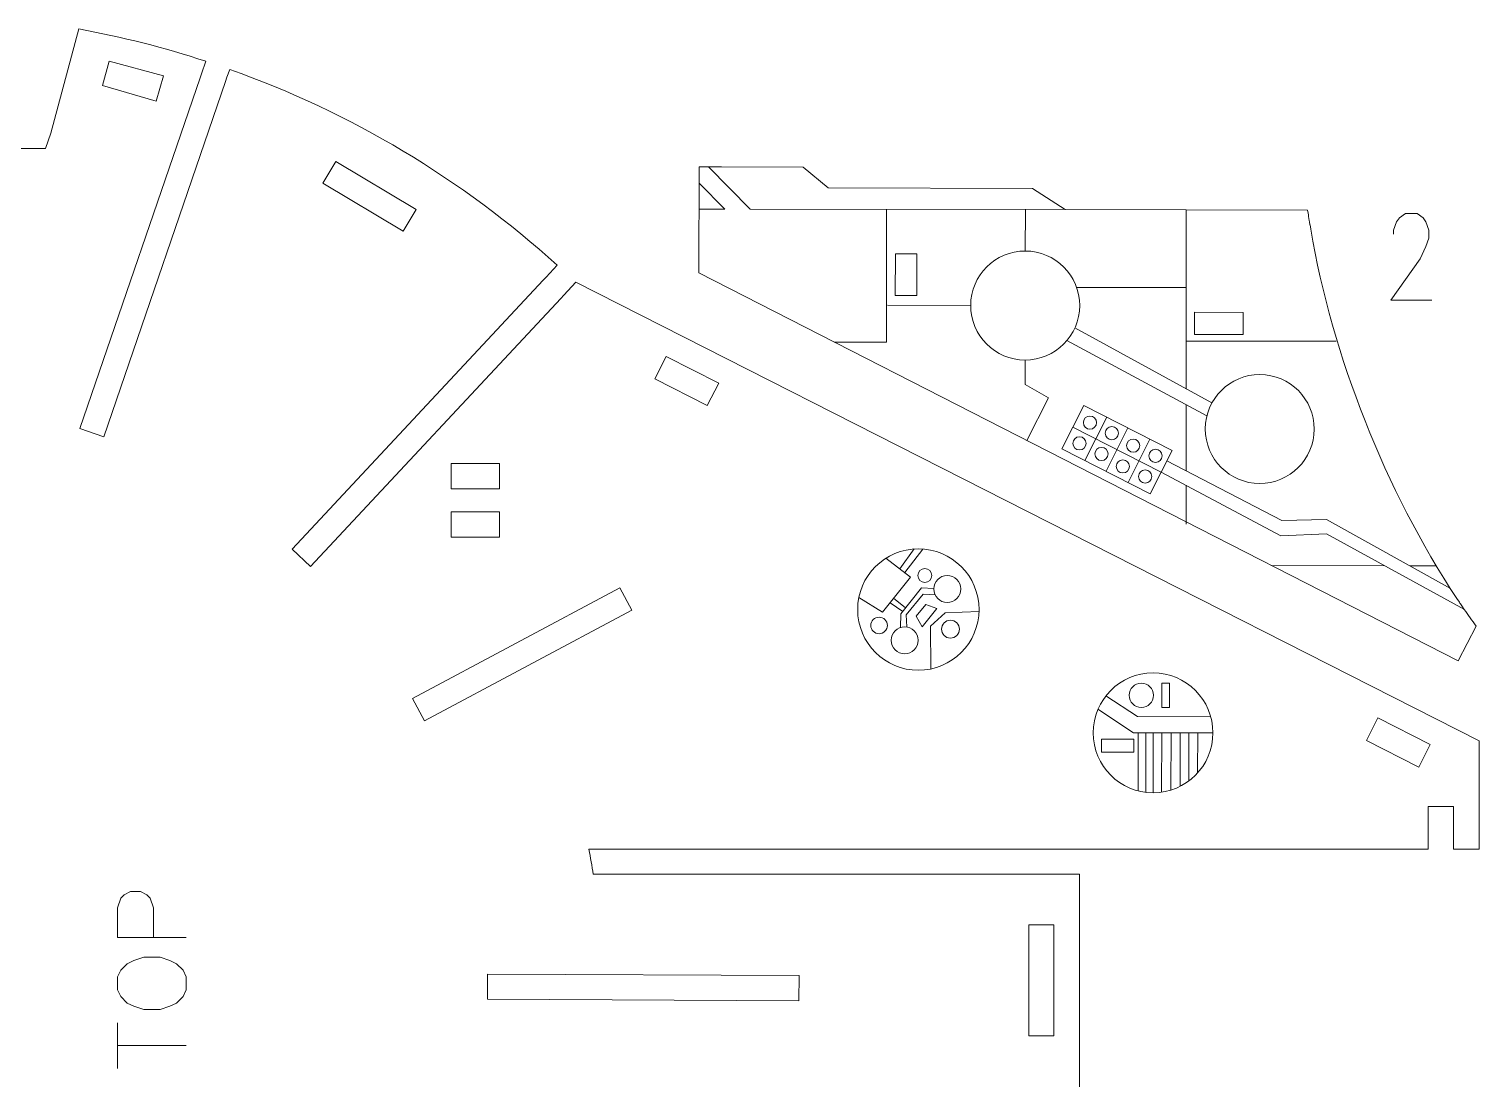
# Model space of a CAD drawing. Header units: millimetres. Extents: x -173 to 172, y -128 to 129.
# Drawn here: x -17.4 to 172, y -8.5 to 128.6 of the extents above; entities that cross this region are included whole.
import ezdxf

# ---------------------------------------------------------------- set-up
doc = ezdxf.new("R2010")
doc.units = ezdxf.units.MM
doc.header["$MEASUREMENT"] = 0
doc.layers.add('Layer 1', color=7, linetype='Continuous')

msp = doc.modelspace()

# ---------------------------------------------------------------- linework, layer by layer
at = {"layer": 'Layer 1', "color": 5, "lineweight": 9}
msp.add_lwpolyline([(130.6204, 39.9292), (131.5904, 39.9292), (131.5904, 43.1042), (130.6204, 43.1042), (130.6204, 39.9292)], close=True, dxfattribs=at)
at = {"layer": 'Layer 1', "color": 1, "lineweight": 9}
msp.add_lwpolyline([(122.7269, 34.1084), (126.9603, 34.1084), (126.9603, 35.784), (122.7269, 35.784), (122.7269, 34.1084)], close=True, dxfattribs=at)
at = {"layer": 'Layer 1', "color": 5, "lineweight": 9}
for centre, major_axis in [((98.801, 52.7204), (0, 7.9291)), ((99.6423, 57.1713), (0, 0.904)), ((93.6671, 50.6449), (0, 1.0804)), ((102.9937, 50.1598), (0, 1.1686)), ((129.4598, 36.6104), (0, 7.8264)), ((127.9304, 41.5167), (0, 1.5875))]:
    msp.add_ellipse(centre, major_axis=major_axis, ratio=1, dxfattribs=at)
at = {"layer": 'Layer 1', "color": 1, "lineweight": 9}
for centre in [(102.5748, 55.4073), (97.0185, 48.7045)]:
    msp.add_ellipse(centre, major_axis=(0, 1.7639), ratio=1, dxfattribs=at)
at = {"layer": 'Layer 1', "lineweight": 9}
for points, knots in [([(5.1422, 122.7115), (5.1422, 122.7115), (5.7078, 124.3622), (5.7078, 124.3622), (5.7078, 124.3622), (0.282, 126.1346), (-5.2565, 127.539), (-10.8713, 128.5662), (-10.8713, 128.5662), (-10.8713, 128.5662), (-14.5457, 114.9568), (-14.5457, 114.9568), (-14.5457, 114.9568), (-14.5457, 114.9568), (-15.2383, 112.9736), (-15.2383, 112.9736), (-15.2383, 112.9736), (-15.2383, 112.9736), (-32.2549, 112.9736), (-32.2549, 112.9736), (-32.2549, 112.9736), (-32.2549, 112.9736), (-32.2549, 111.4359), (-32.2549, 111.4359)], [0, 0, 0, 0, 0.14285714, 0.14285714, 0.14285714, 0.14285714, 0.28571429, 0.28571429, 0.28571429, 0.28571429, 0.42857143, 0.42857143, 0.42857143, 0.42857143, 0.57142857, 0.57142857, 0.57142857, 0.57142857, 0.71428571, 0.71428571, 0.71428571, 0.71428571, 1, 1, 1, 1]), ([(-7.7747, 121.1741), (-7.7747, 121.1741), (-6.9132, 124.3649), (-6.9132, 124.3649), (-6.9132, 124.3649), (-6.9132, 124.3649), (0.1649, 122.4538), (0.1649, 122.4538), (0.1649, 122.4538), (0.1649, 122.4538), (-0.7918, 119.1512), (-0.7918, 119.1512), (-0.7918, 119.1512), (-0.7918, 119.1512), (-7.7747, 121.1741), (-7.7747, 121.1741)], [0, 0, 0, 0, 0.2, 0.2, 0.2, 0.2, 0.4, 0.4, 0.4, 0.4, 0.6, 0.6, 0.6, 0.6, 1, 1, 1, 1]), ([(50.1632, 96.1577), (50.1632, 96.1577), (51.6045, 97.7012), (51.6045, 97.7012), (51.6045, 97.7012), (39.1762, 108.9755), (24.6431, 117.6733), (8.833, 123.2962), (8.833, 123.2962), (8.833, 123.2962), (8.4764, 122.2557), (8.4764, 122.2557)], [0, 0, 0, 0, 0.25, 0.25, 0.25, 0.25, 0.5, 0.5, 0.5, 0.5, 1, 1, 1, 1]), ([(8.2942, 121.7238), (8.2942, 121.7238), (-7.6156, 75.2962), (-7.6156, 75.2962), (-7.6156, 75.2962), (-7.6156, 75.2962), (-10.7393, 76.3666), (-10.7393, 76.3666), (-10.7393, 76.3666), (-10.7393, 76.3666), (4.9599, 122.1797), (4.9599, 122.1797)], [0, 0, 0, 0, 0.25, 0.25, 0.25, 0.25, 0.5, 0.5, 0.5, 0.5, 1, 1, 1, 1]), ([(31.4826, 102.1332), (31.4826, 102.1332), (20.9994, 108.4066), (20.9994, 108.4066), (20.9994, 108.4066), (20.9994, 108.4066), (22.6949, 111.24), (22.6949, 111.24), (22.6949, 111.24), (22.6949, 111.24), (33.1782, 104.9666), (33.1782, 104.9666), (33.1782, 104.9666), (33.1782, 104.9666), (31.4826, 102.1332), (31.4826, 102.1332)], [0, 0, 0, 0, 0.2, 0.2, 0.2, 0.2, 0.4, 0.4, 0.4, 0.4, 0.6, 0.6, 0.6, 0.6, 1, 1, 1, 1]), ([(71.3838, 110.5602), (71.3838, 110.5602), (70.1585, 110.5631), (70.1585, 110.5631), (70.1585, 110.5631), (70.1585, 110.5631), (70.1257, 96.6915), (70.1257, 96.6915), (70.1257, 96.6915), (70.1257, 96.6915), (169.3326, 46.0162), (169.3326, 46.0162), (169.3326, 46.0162), (169.3326, 46.0162), (171.6559, 50.5647), (171.6559, 50.5647), (171.6559, 50.5647), (171.1356, 51.2822), (170.622, 52.0103), (170.1155, 52.7484)], [0, 0, 0, 0, 0.16666667, 0.16666667, 0.16666667, 0.16666667, 0.33333333, 0.33333333, 0.33333333, 0.33333333, 0.5, 0.5, 0.5, 0.5, 0.66666667, 0.66666667, 0.66666667, 0.66666667, 1, 1, 1, 1]), ([(149.7839, 104.0865), (149.7633, 104.2192), (149.7421, 104.3519), (149.722, 104.4844), (149.722, 104.4844), (149.722, 104.4844), (149.6538, 104.9185), (149.6538, 104.9185), (149.6538, 104.9185), (149.6538, 104.9185), (117.9599, 104.9935), (117.9599, 104.9935), (117.9599, 104.9935), (117.9599, 104.9935), (113.6927, 107.7156), (113.6927, 107.7156), (113.6927, 107.7156), (113.6927, 107.7156), (87.0053, 107.818), (87.0053, 107.818), (87.0053, 107.818), (87.0053, 107.818), (83.754, 110.531), (83.754, 110.531), (83.754, 110.531), (83.754, 110.531), (73.0746, 110.5562), (73.0746, 110.5562)], [0, 0, 0, 0, 0.125, 0.125, 0.125, 0.125, 0.25, 0.25, 0.25, 0.25, 0.375, 0.375, 0.375, 0.375, 0.5, 0.5, 0.5, 0.5, 0.625, 0.625, 0.625, 0.625, 0.75, 0.75, 0.75, 0.75, 1, 1, 1, 1]), ([(112.7385, 85.3215), (116.6705, 85.3122), (119.8655, 88.4921), (119.8748, 92.424), (119.8748, 92.424), (119.8841, 96.3559), (116.7042, 99.5509), (112.7723, 99.5602), (112.7723, 99.5602), (108.8404, 99.5695), (105.6454, 96.3896), (105.6361, 92.4577), (105.6361, 92.4577), (105.6268, 88.5258), (108.8067, 85.3308), (112.7385, 85.3215)], [0, 0, 0, 0, 0.2, 0.2, 0.2, 0.2, 0.4, 0.4, 0.4, 0.4, 0.6, 0.6, 0.6, 0.6, 1, 1, 1, 1]), ([(52.0829, 93.3754), (52.0829, 93.3754), (19.3908, 58.366), (19.3908, 58.366), (19.3908, 58.366), (19.3908, 58.366), (16.9774, 60.6196), (16.9774, 60.6196), (16.9774, 60.6196), (16.9774, 60.6196), (49.7795, 95.7468), (49.7795, 95.7468)], [0, 0, 0, 0, 0.25, 0.25, 0.25, 0.25, 0.5, 0.5, 0.5, 0.5, 1, 1, 1, 1]), ([(168.699, 23.2121), (168.699, 23.2121), (168.6909, 21.4094), (168.6909, 21.4094), (168.6909, 21.4094), (168.6909, 21.4094), (172.0434, 21.4094), (172.0434, 21.4094), (172.0434, 21.4094), (172.0434, 21.4094), (172.0434, 35.5558), (172.0434, 35.5558), (172.0434, 35.5558), (172.0434, 35.5558), (54.0462, 95.4779), (54.0462, 95.4779), (54.0462, 95.4779), (54.0462, 95.4779), (52.4666, 93.7863), (52.4666, 93.7863)], [0, 0, 0, 0, 0.16666667, 0.16666667, 0.16666667, 0.16666667, 0.33333333, 0.33333333, 0.33333333, 0.33333333, 0.5, 0.5, 0.5, 0.5, 0.66666667, 0.66666667, 0.66666667, 0.66666667, 1, 1, 1, 1]), ([(72.7171, 82.2929), (72.7171, 82.2929), (71.2269, 79.3585), (71.2269, 79.3585), (71.2269, 79.3585), (71.2269, 79.3585), (64.3631, 82.844), (64.3631, 82.844), (64.3631, 82.844), (64.3631, 82.844), (65.8533, 85.7785), (65.8533, 85.7785), (65.8533, 85.7785), (65.8533, 85.7785), (72.7171, 82.2929), (72.7171, 82.2929)], [0, 0, 0, 0, 0.2, 0.2, 0.2, 0.2, 0.4, 0.4, 0.4, 0.4, 0.6, 0.6, 0.6, 0.6, 1, 1, 1, 1]), ([(143.3849, 69.1916), (147.3146, 69.1824), (150.5078, 72.3605), (150.5171, 76.2901), (150.5171, 76.2901), (150.5264, 80.2198), (147.3482, 83.413), (143.4185, 83.4223), (143.4185, 83.4223), (139.489, 83.4316), (136.2957, 80.2535), (136.2864, 76.3239), (136.2864, 76.3239), (136.2771, 72.3942), (139.4552, 69.2009), (143.3849, 69.1916)], [0, 0, 0, 0, 0.2, 0.2, 0.2, 0.2, 0.4, 0.4, 0.4, 0.4, 0.6, 0.6, 0.6, 0.6, 1, 1, 1, 1]), ([(44.0948, 68.4853), (44.0948, 68.4853), (37.7448, 68.4853), (37.7448, 68.4853), (37.7448, 68.4853), (37.7448, 68.4853), (37.7448, 71.7873), (37.7448, 71.7873), (37.7448, 71.7873), (37.7448, 71.7873), (44.0948, 71.7873), (44.0948, 71.7873), (44.0948, 71.7873), (44.0948, 71.7873), (44.0948, 68.4853), (44.0948, 68.4853)], [0, 0, 0, 0, 0.2, 0.2, 0.2, 0.2, 0.4, 0.4, 0.4, 0.4, 0.6, 0.6, 0.6, 0.6, 1, 1, 1, 1]), ([(44.0948, 62.1865), (44.0948, 62.1865), (37.7448, 62.1865), (37.7448, 62.1865), (37.7448, 62.1865), (37.7448, 62.1865), (37.7448, 65.4885), (37.7448, 65.4885), (37.7448, 65.4885), (37.7448, 65.4885), (44.0948, 65.4885), (44.0948, 65.4885), (44.0948, 65.4885), (44.0948, 65.4885), (44.0948, 62.1865), (44.0948, 62.1865)], [0, 0, 0, 0, 0.2, 0.2, 0.2, 0.2, 0.4, 0.4, 0.4, 0.4, 0.6, 0.6, 0.6, 0.6, 1, 1, 1, 1]), ([(34.2632, 38.1912), (34.2632, 38.1912), (32.7107, 41.1055), (32.7107, 41.1055), (32.7107, 41.1055), (32.7107, 41.1055), (59.8132, 55.5434), (59.8132, 55.5434), (59.8132, 55.5434), (59.8132, 55.5434), (61.3657, 52.6291), (61.3657, 52.6291), (61.3657, 52.6291), (61.3657, 52.6291), (34.2632, 38.1912), (34.2632, 38.1912)], [0, 0, 0, 0, 0.2, 0.2, 0.2, 0.2, 0.4, 0.4, 0.4, 0.4, 0.6, 0.6, 0.6, 0.6, 1, 1, 1, 1]), ([(165.684, 35.0819), (165.684, 35.0819), (164.1938, 32.1474), (164.1938, 32.1474), (164.1938, 32.1474), (164.1938, 32.1474), (157.3572, 35.6192), (157.3572, 35.6192), (157.3572, 35.6192), (157.3572, 35.6192), (158.8474, 38.5537), (158.8474, 38.5537), (158.8474, 38.5537), (158.8474, 38.5537), (165.684, 35.0819), (165.684, 35.0819)], [0, 0, 0, 0, 0.2, 0.2, 0.2, 0.2, 0.4, 0.4, 0.4, 0.4, 0.6, 0.6, 0.6, 0.6, 1, 1, 1, 1]), ([(165.3889, 23.7743), (165.3889, 23.7743), (165.3889, 27.0097), (165.3889, 27.0097), (165.3889, 27.0097), (165.3889, 27.0097), (168.7162, 27.0097), (168.7162, 27.0097), (168.7162, 27.0097), (168.7162, 27.0097), (168.7016, 23.7743), (168.7016, 23.7743)], [0, 0, 0, 0, 0.25, 0.25, 0.25, 0.25, 0.5, 0.5, 0.5, 0.5, 1, 1, 1, 1]), ([(117.6005, 18.1286), (117.6005, 18.1286), (56.3359, 18.1286), (56.3359, 18.1286), (56.3359, 18.1286), (56.1594, 19.2257), (55.9629, 20.3195), (55.7464, 21.4094), (55.7464, 21.4094), (55.7464, 21.4094), (165.3889, 21.4094), (165.3889, 21.4094), (165.3889, 21.4094), (165.3889, 21.4094), (165.3889, 23.2121), (165.3889, 23.2121)], [0, 0, 0, 0, 0.2, 0.2, 0.2, 0.2, 0.4, 0.4, 0.4, 0.4, 0.6, 0.6, 0.6, 0.6, 1, 1, 1, 1]), ([(118.1627, -9.7175), (118.1627, -9.7175), (119.8359, -9.7175), (119.8359, -9.7175), (119.8359, -9.7175), (119.8359, -9.7175), (119.8359, 18.1286), (119.8359, 18.1286), (119.8359, 18.1286), (119.8359, 18.1286), (118.1627, 18.1286), (118.1627, 18.1286)], [0, 0, 0, 0, 0.25, 0.25, 0.25, 0.25, 0.5, 0.5, 0.5, 0.5, 1, 1, 1, 1]), ([(113.2156, 11.5144), (113.2156, 11.5144), (116.5176, 11.5144), (116.5176, 11.5144), (116.5176, 11.5144), (116.5176, 11.5144), (116.5176, -2.9824), (116.5176, -2.9824), (116.5176, -2.9824), (116.5176, -2.9824), (113.2156, -2.9824), (113.2156, -2.9824), (113.2156, -2.9824), (113.2156, -2.9824), (113.2156, 11.5144), (113.2156, 11.5144)], [0, 0, 0, 0, 0.2, 0.2, 0.2, 0.2, 0.4, 0.4, 0.4, 0.4, 0.6, 0.6, 0.6, 0.6, 1, 1, 1, 1]), ([(42.5167, 1.8053), (42.5167, 1.8053), (42.5324, 5.1073), (42.5324, 5.1073), (42.5324, 5.1073), (42.5324, 5.1073), (83.207, 4.9139), (83.207, 4.9139), (83.207, 4.9139), (83.207, 4.9139), (83.1913, 1.6119), (83.1913, 1.6119), (83.1913, 1.6119), (83.1913, 1.6119), (42.5167, 1.8053), (42.5167, 1.8053)], [0, 0, 0, 0, 0.2, 0.2, 0.2, 0.2, 0.4, 0.4, 0.4, 0.4, 0.6, 0.6, 0.6, 0.6, 1, 1, 1, 1])]:
    msp.add_open_spline(points, degree=3, knots=knots, dxfattribs=at)
at = {"layer": 'Layer 1', "color": 1, "lineweight": 9}
for points in [[(4.9601, 122.1796), (4.9601, 122.1796), (5.1421, 122.7116), (5.1421, 122.7116)], [(8.2944, 121.7237), (8.2944, 121.7237), (8.4764, 122.2557), (8.4764, 122.2557)], [(71.3838, 110.5602), (71.3838, 110.5602), (71.946, 110.5602), (71.946, 110.5602)], [(72.5124, 110.5602), (72.5124, 110.5602), (73.0746, 110.5602), (73.0746, 110.5602)], [(149.8739, 103.5316), (149.8739, 103.5316), (149.7831, 104.0864), (149.7831, 104.0864)], [(150.0562, 102.4178), (150.0562, 102.4178), (149.9654, 102.9726), (149.9654, 102.9726)], [(49.7798, 95.7466), (49.7798, 95.7466), (50.163, 96.1578), (50.163, 96.1578)], [(52.0832, 93.3752), (52.0832, 93.3752), (52.4664, 93.7864), (52.4664, 93.7864)], [(119.2507, 89.5218), (119.2507, 89.5218), (137.1562, 79.7189), (137.1562, 79.7189)], [(136.4981, 78.0367), (136.4981, 78.0367), (118.2074, 87.8623), (118.2074, 87.8623)], [(169.1682, 54.1489), (169.1682, 54.1489), (169.4831, 53.6832), (169.4831, 53.6832)], [(169.8003, 53.214), (169.8003, 53.214), (170.1152, 52.7482), (170.1152, 52.7482)], [(165.3908, 23.2121), (165.3908, 23.2121), (165.391, 23.7743), (165.391, 23.7743)], [(168.6908, 23.2121), (168.6908, 23.2121), (168.691, 23.7743), (168.691, 23.7743)], [(117.6005, 18.1286), (117.6005, 18.1286), (118.1627, 18.1294), (118.1627, 18.1294)]]:
    msp.add_open_spline(points, degree=3, dxfattribs=at)
at = {"layer": 'Layer 1', "color": 5, "lineweight": 9}
for points in [[(76.8361, 105.0313), (76.8361, 105.0313), (71.3838, 110.5602), (71.3838, 110.5602)], [(73.5214, 105.0339), (73.5214, 105.0339), (70.1535, 108.4366), (70.1535, 108.4366)], [(73.5214, 105.0339), (73.5214, 105.0339), (70.1454, 105.0419), (70.1454, 105.0419)], [(117.9599, 104.9935), (117.9599, 104.9935), (76.8361, 105.0313), (76.8361, 105.0313)], [(112.7724, 99.5602), (112.7724, 99.5602), (112.7766, 104.9982), (112.7766, 104.9982)], [(133.8068, 104.9561), (133.8068, 104.9561), (133.7886, 81.5627), (133.7886, 81.5627)], [(133.7988, 94.7923), (133.7988, 94.7923), (119.4196, 94.8035), (119.4196, 94.8035)], [(105.6361, 92.4577), (105.6361, 92.4577), (94.771, 92.4661), (94.771, 92.4661)], [(133.7934, 87.7808), (133.7934, 87.7808), (153.3732, 87.7655), (153.3732, 87.7655)], [(120.5664, 72.1735), (120.5664, 72.1735), (123.4333, 77.8394), (123.4333, 77.8394)], [(133.7869, 79.4931), (133.7869, 79.4931), (133.7802, 70.8307), (133.7802, 70.8307)], [(130.5346, 70.688), (130.5346, 70.688), (118.9665, 76.5412), (118.9665, 76.5412)], [(123.3172, 70.7816), (123.3172, 70.7816), (126.184, 76.4476), (126.184, 76.4476)], [(126.1885, 69.3288), (126.1885, 69.3288), (129.0553, 74.9947), (129.0553, 74.9947)], [(133.7787, 68.9631), (133.7787, 68.9631), (133.7748, 63.8962), (133.7748, 63.8962)], [(96.3986, 58.0346), (96.3986, 58.0346), (98.2739, 60.6323), (98.2739, 60.6323)], [(99.4009, 60.6271), (99.4009, 60.6271), (97.0461, 57.5406), (97.0461, 57.5406)], [(144.9758, 58.4578), (144.9758, 58.4578), (159.7455, 58.4463), (159.7455, 58.4463)], [(163.0124, 58.4437), (163.0124, 58.4437), (166.5006, 58.441), (166.5006, 58.441)], [(96.7616, 52.4822), (96.7616, 52.4822), (95.0967, 53.5978), (95.0967, 53.5978)], [(95.5715, 54.1926), (95.5715, 54.1926), (97.129, 52.9385), (97.129, 52.9385)], [(127.5336, 36.6211), (127.5336, 36.6211), (127.4994, 29.0315), (127.4994, 29.0315)], [(128.5037, 36.62), (128.5037, 36.62), (128.5037, 28.8564), (128.5037, 28.8564)], [(129.4598, 36.6104), (129.4598, 36.6104), (129.4598, 28.784), (129.4598, 28.784)], [(130.6204, 36.6177), (130.6204, 36.6177), (130.5447, 28.8586), (130.5447, 28.8586)], [(131.8109, 36.6164), (131.8109, 36.6164), (131.7907, 29.137), (131.7907, 29.137)], [(133.0016, 36.6151), (133.0016, 36.6151), (133.0118, 29.6346), (133.0118, 29.6346)], [(134.1482, 36.6138), (134.1482, 36.6138), (134.1142, 30.3178), (134.1142, 30.3178)], [(135.2948, 36.6125), (135.2948, 36.6125), (135.2804, 31.3783), (135.2804, 31.3783)], [(-5.8292, -7.2419), (-5.8292, -7.2419), (-5.8292, -1.254), (-5.8292, -1.254)], [(-5.8292, -4.2479), (-5.8292, -4.2479), (3.1607, -4.2479), (3.1607, -4.2479)]]:
    msp.add_open_spline(points, degree=3, dxfattribs=at)
at = {"layer": 'Layer 1', "lineweight": 9}
for points in [[(72.5124, 110.5575), (72.5124, 110.5575), (71.946, 110.5589), (71.946, 110.5589)], [(149.9628, 102.9722), (149.9319, 103.1586), (149.901, 103.345), (149.8711, 103.5311)], [(169.1692, 54.1496), (159.7781, 68.2943), (152.9, 85.7971), (150.0563, 102.4178)], [(169.7987, 53.2128), (169.6928, 53.369), (169.5872, 53.5255), (169.4819, 53.6824)]]:
    msp.add_open_spline(points, degree=3, dxfattribs=at)
at = {"layer": 'Layer 1', "color": 5, "lineweight": 9}
for points, knots in [([(87.8059, 87.6604), (87.8059, 87.6604), (94.635, 87.655), (94.635, 87.655), (94.635, 87.655), (94.635, 87.655), (94.6485, 105.0149), (94.6485, 105.0149)], [0, 0, 0, 0, 0.33333333, 0.33333333, 0.33333333, 0.33333333, 1, 1, 1, 1]), ([(112.7386, 85.3214), (112.7386, 85.3214), (112.7361, 82.1085), (112.7361, 82.1085), (112.7361, 82.1085), (112.7361, 82.1085), (115.796, 80.3865), (115.796, 80.3865), (115.796, 80.3865), (115.796, 80.3865), (112.9507, 74.8163), (112.9507, 74.8163)], [0, 0, 0, 0, 0.25, 0.25, 0.25, 0.25, 0.5, 0.5, 0.5, 0.5, 1, 1, 1, 1]), ([(121.2165, 76.2816), (120.7416, 76.282), (120.3569, 76.6673), (120.3573, 77.1422), (120.3573, 77.1422), (120.3577, 77.6171), (120.743, 78.0018), (121.2179, 78.0014), (121.2179, 78.0014), (121.6928, 78.0011), (122.0775, 77.6158), (122.0771, 77.1409), (122.0771, 77.1409), (122.0767, 76.666), (121.6914, 76.2813), (121.2165, 76.2816)], [0, 0, 0, 0, 0.2, 0.2, 0.2, 0.2, 0.4, 0.4, 0.4, 0.4, 0.6, 0.6, 0.6, 0.6, 1, 1, 1, 1]), ([(124.0809, 74.8999), (123.606, 74.9003), (123.2213, 75.2856), (123.2216, 75.7605), (123.2216, 75.7605), (123.222, 76.2354), (123.6073, 76.6201), (124.0822, 76.6197), (124.0822, 76.6197), (124.5571, 76.6193), (124.9418, 76.234), (124.9414, 75.7592), (124.9414, 75.7592), (124.9411, 75.2843), (124.5558, 74.8995), (124.0809, 74.8999)], [0, 0, 0, 0, 0.2, 0.2, 0.2, 0.2, 0.4, 0.4, 0.4, 0.4, 0.6, 0.6, 0.6, 0.6, 1, 1, 1, 1]), ([(119.8583, 73.5707), (119.3834, 73.5711), (118.9987, 73.9564), (118.9991, 74.4313), (118.9991, 74.4313), (118.9995, 74.9062), (119.3848, 75.2909), (119.8597, 75.2905), (119.8597, 75.2905), (120.3346, 75.2901), (120.7193, 74.9048), (120.7189, 74.4299), (120.7189, 74.4299), (120.7185, 73.955), (120.3332, 73.5703), (119.8583, 73.5707)], [0, 0, 0, 0, 0.2, 0.2, 0.2, 0.2, 0.4, 0.4, 0.4, 0.4, 0.6, 0.6, 0.6, 0.6, 1, 1, 1, 1]), ([(122.7227, 72.189), (122.2478, 72.1893), (121.8631, 72.5746), (121.8634, 73.0495), (121.8634, 73.0495), (121.8638, 73.5244), (122.2491, 73.9091), (122.724, 73.9088), (122.724, 73.9088), (123.1989, 73.9084), (123.5836, 73.5231), (123.5832, 73.0482), (123.5832, 73.0482), (123.5829, 72.5733), (123.1976, 72.1886), (122.7227, 72.189)], [0, 0, 0, 0, 0.2, 0.2, 0.2, 0.2, 0.4, 0.4, 0.4, 0.4, 0.6, 0.6, 0.6, 0.6, 1, 1, 1, 1]), ([(126.8717, 73.2729), (126.3968, 73.2733), (126.0121, 73.6586), (126.0125, 74.1335), (126.0125, 74.1335), (126.0128, 74.6084), (126.3981, 74.9931), (126.873, 74.9927), (126.873, 74.9927), (127.3479, 74.9924), (127.7326, 74.6071), (127.7323, 74.1322), (127.7323, 74.1322), (127.7319, 73.6573), (127.3466, 73.2726), (126.8717, 73.2729)], [0, 0, 0, 0, 0.2, 0.2, 0.2, 0.2, 0.4, 0.4, 0.4, 0.4, 0.6, 0.6, 0.6, 0.6, 1, 1, 1, 1]), ([(125.5135, 70.562), (125.0386, 70.5624), (124.6539, 70.9477), (124.6543, 71.4226), (124.6543, 71.4226), (124.6546, 71.8975), (125.0399, 72.2822), (125.5148, 72.2818), (125.5148, 72.2818), (125.9897, 72.2814), (126.3744, 71.8961), (126.3741, 71.4212), (126.3741, 71.4212), (126.3737, 70.9463), (125.9884, 70.5616), (125.5135, 70.562)], [0, 0, 0, 0, 0.2, 0.2, 0.2, 0.2, 0.4, 0.4, 0.4, 0.4, 0.6, 0.6, 0.6, 0.6, 1, 1, 1, 1]), ([(129.7827, 71.9491), (129.3078, 71.9495), (128.9231, 72.3348), (128.9234, 72.8097), (128.9234, 72.8097), (128.9238, 73.2846), (129.3091, 73.6693), (129.784, 73.6689), (129.784, 73.6689), (130.2589, 73.6685), (130.6436, 73.2832), (130.6432, 72.8083), (130.6432, 72.8083), (130.6429, 72.3334), (130.2576, 71.9487), (129.7827, 71.9491)], [0, 0, 0, 0, 0.2, 0.2, 0.2, 0.2, 0.4, 0.4, 0.4, 0.4, 0.6, 0.6, 0.6, 0.6, 1, 1, 1, 1]), ([(128.4245, 69.2381), (127.9496, 69.2385), (127.5649, 69.6238), (127.5652, 70.0987), (127.5652, 70.0987), (127.5656, 70.5736), (127.9509, 70.9583), (128.4258, 70.9579), (128.4258, 70.9579), (128.9007, 70.9576), (129.2854, 70.5723), (129.285, 70.0974), (129.285, 70.0974), (129.2847, 69.6225), (128.8994, 69.2378), (128.4245, 69.2381)], [0, 0, 0, 0, 0.2, 0.2, 0.2, 0.2, 0.4, 0.4, 0.4, 0.4, 0.6, 0.6, 0.6, 0.6, 1, 1, 1, 1]), ([(96.4852, 50.3863), (96.4852, 50.3863), (96.4893, 52.1441), (96.4893, 52.1441), (96.4893, 52.1441), (96.4893, 52.1441), (99.2233, 55.5396), (99.2233, 55.5396), (99.2233, 55.5396), (99.2233, 55.5396), (100.8123, 55.4775), (100.8123, 55.4775)], [0, 0, 0, 0, 0.25, 0.25, 0.25, 0.25, 0.5, 0.5, 0.5, 0.5, 1, 1, 1, 1]), ([(100.9835, 54.6454), (100.9835, 54.6454), (99.4438, 54.7239), (99.4438, 54.7239), (99.4438, 54.7239), (99.4438, 54.7239), (97.2169, 52.034), (97.2169, 52.034), (97.2169, 52.034), (97.2169, 52.034), (97.2867, 50.4481), (97.2867, 50.4481)], [0, 0, 0, 0, 0.25, 0.25, 0.25, 0.25, 0.5, 0.5, 0.5, 0.5, 1, 1, 1, 1]), ([(3.1607, 9.8791), (3.1607, 9.8791), (-5.8292, 9.8791), (-5.8292, 9.8791), (-5.8292, 9.8791), (-5.8292, 9.8791), (-5.8292, 13.7319), (-5.8292, 13.7319), (-5.8292, 13.7319), (-5.8292, 13.7319), (-5.3958, 15.0162), (-5.3958, 15.0162), (-5.3958, 15.0162), (-5.3958, 15.0162), (-4.9704, 15.4416), (-4.9704, 15.4416), (-4.9704, 15.4416), (-4.9704, 15.4416), (-4.1115, 15.875), (-4.1115, 15.875), (-4.1115, 15.875), (-4.1115, 15.875), (-2.8273, 15.875), (-2.8273, 15.875), (-2.8273, 15.875), (-2.8273, 15.875), (-1.9764, 15.4416), (-1.9764, 15.4416), (-1.9764, 15.4416), (-1.9764, 15.4416), (-1.543, 15.0162), (-1.543, 15.0162), (-1.543, 15.0162), (-1.543, 15.0162), (-1.1176, 13.7319), (-1.1176, 13.7319), (-1.1176, 13.7319), (-1.1176, 13.7319), (-1.1176, 9.8791), (-1.1176, 9.8791)], [0, 0, 0, 0, 0.09090909, 0.09090909, 0.09090909, 0.09090909, 0.18181818, 0.18181818, 0.18181818, 0.18181818, 0.27272727, 0.27272727, 0.27272727, 0.27272727, 0.36363636, 0.36363636, 0.36363636, 0.36363636, 0.45454545, 0.45454545, 0.45454545, 0.45454545, 0.54545455, 0.54545455, 0.54545455, 0.54545455, 0.63636364, 0.63636364, 0.63636364, 0.63636364, 0.72727273, 0.72727273, 0.72727273, 0.72727273, 0.81818182, 0.81818182, 0.81818182, 0.81818182, 1, 1, 1, 1]), ([(-5.8292, 3.0323), (-5.8292, 3.0323), (-5.3958, 2.1735), (-5.3958, 2.1735), (-5.3958, 2.1735), (-5.3958, 2.1735), (-4.545, 1.3146), (-4.545, 1.3146), (-4.545, 1.3146), (-4.545, 1.3146), (-3.6861, 0.8892), (-3.6861, 0.8892), (-3.6861, 0.8892), (-3.6861, 0.8892), (-2.4018, 0.4638), (-2.4018, 0.4638), (-2.4018, 0.4638), (-2.4018, 0.4638), (-0.2587, 0.4638), (-0.2587, 0.4638), (-0.2587, 0.4638), (-0.2587, 0.4638), (1.0256, 0.8892), (1.0256, 0.8892), (1.0256, 0.8892), (1.0256, 0.8892), (1.8764, 1.3146), (1.8764, 1.3146), (1.8764, 1.3146), (1.8764, 1.3146), (2.7352, 2.1735), (2.7352, 2.1735), (2.7352, 2.1735), (2.7352, 2.1735), (3.1607, 3.0323), (3.1607, 3.0323), (3.1607, 3.0323), (3.1607, 3.0323), (3.1607, 4.742), (3.1607, 4.742), (3.1607, 4.742), (3.1607, 4.742), (2.7352, 5.6009), (2.7352, 5.6009), (2.7352, 5.6009), (2.7352, 5.6009), (1.8764, 6.4517), (1.8764, 6.4517), (1.8764, 6.4517), (1.8764, 6.4517), (1.0256, 6.8852), (1.0256, 6.8852), (1.0256, 6.8852), (1.0256, 6.8852), (-0.2587, 7.3105), (-0.2587, 7.3105), (-0.2587, 7.3105), (-0.2587, 7.3105), (-2.4018, 7.3105), (-2.4018, 7.3105), (-2.4018, 7.3105), (-2.4018, 7.3105), (-3.6861, 6.8852), (-3.6861, 6.8852), (-3.6861, 6.8852), (-3.6861, 6.8852), (-4.545, 6.4517), (-4.545, 6.4517), (-4.545, 6.4517), (-4.545, 6.4517), (-5.3958, 5.6009), (-5.3958, 5.6009), (-5.3958, 5.6009), (-5.3958, 5.6009), (-5.8292, 4.742), (-5.8292, 4.742), (-5.8292, 4.742), (-5.8292, 4.742), (-5.8292, 3.0323), (-5.8292, 3.0323)], [0, 0, 0, 0, 0.04761905, 0.04761905, 0.04761905, 0.04761905, 0.0952381, 0.0952381, 0.0952381, 0.0952381, 0.14285714, 0.14285714, 0.14285714, 0.14285714, 0.19047619, 0.19047619, 0.19047619, 0.19047619, 0.23809524, 0.23809524, 0.23809524, 0.23809524, 0.28571429, 0.28571429, 0.28571429, 0.28571429, 0.33333333, 0.33333333, 0.33333333, 0.33333333, 0.38095238, 0.38095238, 0.38095238, 0.38095238, 0.42857143, 0.42857143, 0.42857143, 0.42857143, 0.47619048, 0.47619048, 0.47619048, 0.47619048, 0.52380952, 0.52380952, 0.52380952, 0.52380952, 0.57142857, 0.57142857, 0.57142857, 0.57142857, 0.61904762, 0.61904762, 0.61904762, 0.61904762, 0.66666667, 0.66666667, 0.66666667, 0.66666667, 0.71428571, 0.71428571, 0.71428571, 0.71428571, 0.76190476, 0.76190476, 0.76190476, 0.76190476, 0.80952381, 0.80952381, 0.80952381, 0.80952381, 0.85714286, 0.85714286, 0.85714286, 0.85714286, 0.9047619, 0.9047619, 0.9047619, 0.9047619, 1, 1, 1, 1])]:
    msp.add_open_spline(points, degree=3, knots=knots, dxfattribs=at)
at = {"layer": 'Layer 1', "color": 1, "lineweight": 9}
for points, knots in [([(160.8916, 101.7595), (160.8916, 101.7595), (160.8916, 102.2936), (160.8916, 102.2936), (160.8916, 102.2936), (160.8916, 102.2936), (161.2824, 103.378), (161.2824, 103.378), (161.2824, 103.378), (161.2824, 103.378), (161.6616, 103.9122), (161.6616, 103.9122), (161.6616, 103.9122), (161.6616, 103.9122), (162.4317, 104.4625), (162.4317, 104.4625), (162.4317, 104.4625), (162.4317, 104.4625), (163.9603, 104.4625), (163.9603, 104.4625), (163.9603, 104.4625), (163.9603, 104.4625), (164.7303, 103.9122), (164.7303, 103.9122), (164.7303, 103.9122), (164.7303, 103.9122), (165.1096, 103.378), (165.1096, 103.378), (165.1096, 103.378), (165.1096, 103.378), (165.4889, 102.2936), (165.4889, 102.2936), (165.4889, 102.2936), (165.4889, 102.2936), (165.4889, 101.2254), (165.4889, 101.2254), (165.4889, 101.2254), (165.4889, 101.2254), (165.1096, 100.141), (165.1096, 100.141), (165.1096, 100.141), (165.1096, 100.141), (164.3396, 98.5224), (164.3396, 98.5224), (164.3396, 98.5224), (164.3396, 98.5224), (160.5123, 93.1327), (160.5123, 93.1327), (160.5123, 93.1327), (160.5123, 93.1327), (165.8797, 93.1327), (165.8797, 93.1327)], [0, 0, 0, 0, 0.07142857, 0.07142857, 0.07142857, 0.07142857, 0.14285714, 0.14285714, 0.14285714, 0.14285714, 0.21428571, 0.21428571, 0.21428571, 0.21428571, 0.28571429, 0.28571429, 0.28571429, 0.28571429, 0.35714286, 0.35714286, 0.35714286, 0.35714286, 0.42857143, 0.42857143, 0.42857143, 0.42857143, 0.5, 0.5, 0.5, 0.5, 0.57142857, 0.57142857, 0.57142857, 0.57142857, 0.64285714, 0.64285714, 0.64285714, 0.64285714, 0.71428571, 0.71428571, 0.71428571, 0.71428571, 0.78571429, 0.78571429, 0.78571429, 0.78571429, 0.85714286, 0.85714286, 0.85714286, 0.85714286, 1, 1, 1, 1]), ([(95.788, 93.7353), (95.788, 93.7353), (98.5988, 93.7332), (98.5988, 93.7332), (98.5988, 93.7332), (98.5988, 93.7332), (98.6031, 99.199), (98.6031, 99.199), (98.6031, 99.199), (98.6031, 99.199), (95.7923, 99.2011), (95.7923, 99.2011), (95.7923, 99.2011), (95.7923, 99.2011), (95.788, 93.7353), (95.788, 93.7353)], [0, 0, 0, 0, 0.2, 0.2, 0.2, 0.2, 0.4, 0.4, 0.4, 0.4, 0.6, 0.6, 0.6, 0.6, 1, 1, 1, 1]), ([(134.8852, 88.6403), (134.8852, 88.6403), (141.2352, 88.6354), (141.2352, 88.6354), (141.2352, 88.6354), (141.2352, 88.6354), (141.2374, 91.5458), (141.2374, 91.5458), (141.2374, 91.5458), (141.2374, 91.5458), (134.8874, 91.5507), (134.8874, 91.5507), (134.8874, 91.5507), (134.8874, 91.5507), (134.8852, 88.6403), (134.8852, 88.6403)], [0, 0, 0, 0, 0.2, 0.2, 0.2, 0.2, 0.4, 0.4, 0.4, 0.4, 0.6, 0.6, 0.6, 0.6, 1, 1, 1, 1]), ([(129.1012, 67.855), (129.1012, 67.855), (117.5331, 73.7082), (117.5331, 73.7082), (117.5331, 73.7082), (117.5331, 73.7082), (120.3999, 79.3742), (120.3999, 79.3742), (120.3999, 79.3742), (120.3999, 79.3742), (131.968, 73.521), (131.968, 73.521), (131.968, 73.521), (131.968, 73.521), (129.1012, 67.855), (129.1012, 67.855)], [0, 0, 0, 0, 0.2, 0.2, 0.2, 0.2, 0.4, 0.4, 0.4, 0.4, 0.6, 0.6, 0.6, 0.6, 1, 1, 1, 1]), ([(168.3396, 55.487), (168.3396, 55.487), (152.1304, 64.4836), (152.1304, 64.4836), (152.1304, 64.4836), (152.1304, 64.4836), (146.2773, 64.3734), (146.2773, 64.3734), (146.2773, 64.3734), (146.2773, 64.3734), (131.2645, 72.1305), (131.2645, 72.1305)], [0, 0, 0, 0, 0.25, 0.25, 0.25, 0.25, 0.5, 0.5, 0.5, 0.5, 1, 1, 1, 1]), ([(130.5346, 70.688), (130.5346, 70.688), (146.1755, 62.3716), (146.1755, 62.3716), (146.1755, 62.3716), (146.1755, 62.3716), (152.1289, 62.6315), (152.1289, 62.6315), (152.1289, 62.6315), (152.1289, 62.6315), (170.1606, 52.7233), (170.1606, 52.7233)], [0, 0, 0, 0, 0.25, 0.25, 0.25, 0.25, 0.5, 0.5, 0.5, 0.5, 1, 1, 1, 1]), ([(94.5716, 59.4286), (94.5716, 59.4286), (97.7902, 56.9729), (97.7902, 56.9729), (97.7902, 56.9729), (97.7902, 56.9729), (94.1301, 52.3867), (94.1301, 52.3867), (94.1301, 52.3867), (94.1301, 52.3867), (91.0282, 54.2948), (91.0282, 54.2948)], [0, 0, 0, 0, 0.25, 0.25, 0.25, 0.25, 0.5, 0.5, 0.5, 0.5, 1, 1, 1, 1]), ([(99.7746, 53.401), (99.7746, 53.401), (101.2298, 52.8718), (101.2298, 52.8718), (101.2298, 52.8718), (101.2298, 52.8718), (99.2895, 50.4464), (99.2895, 50.4464), (99.2895, 50.4464), (99.2895, 50.4464), (98.5178, 51.8355), (98.5178, 51.8355), (98.5178, 51.8355), (98.5178, 51.8355), (99.7746, 53.401), (99.7746, 53.401)], [0, 0, 0, 0, 0.2, 0.2, 0.2, 0.2, 0.4, 0.4, 0.4, 0.4, 0.6, 0.6, 0.6, 0.6, 1, 1, 1, 1]), ([(106.7264, 52.4747), (106.7264, 52.4747), (102.2881, 52.2985), (102.2881, 52.2985), (102.2881, 52.2985), (102.2881, 52.2985), (100.3919, 50.5346), (100.3919, 50.5346), (100.3919, 50.5346), (100.3919, 50.5346), (100.4274, 44.9583), (100.4274, 44.9583)], [0, 0, 0, 0, 0.25, 0.25, 0.25, 0.25, 0.5, 0.5, 0.5, 0.5, 1, 1, 1, 1]), ([(123.3073, 41.4482), (123.3073, 41.4482), (127.4454, 38.7385), (127.4454, 38.7385), (127.4454, 38.7385), (127.4454, 38.7385), (136.9981, 38.7216), (136.9981, 38.7216)], [0, 0, 0, 0, 0.33333333, 0.33333333, 0.33333333, 0.33333333, 1, 1, 1, 1]), ([(137.2862, 36.6104), (137.2862, 36.6104), (126.9162, 36.6218), (126.9162, 36.6218), (126.9162, 36.6218), (126.9162, 36.6218), (122.2615, 39.6875), (122.2615, 39.6875)], [0, 0, 0, 0, 0.33333333, 0.33333333, 0.33333333, 0.33333333, 1, 1, 1, 1])]:
    msp.add_open_spline(points, degree=3, knots=knots, dxfattribs=at)

doc.saveas('drawing.dxf')
